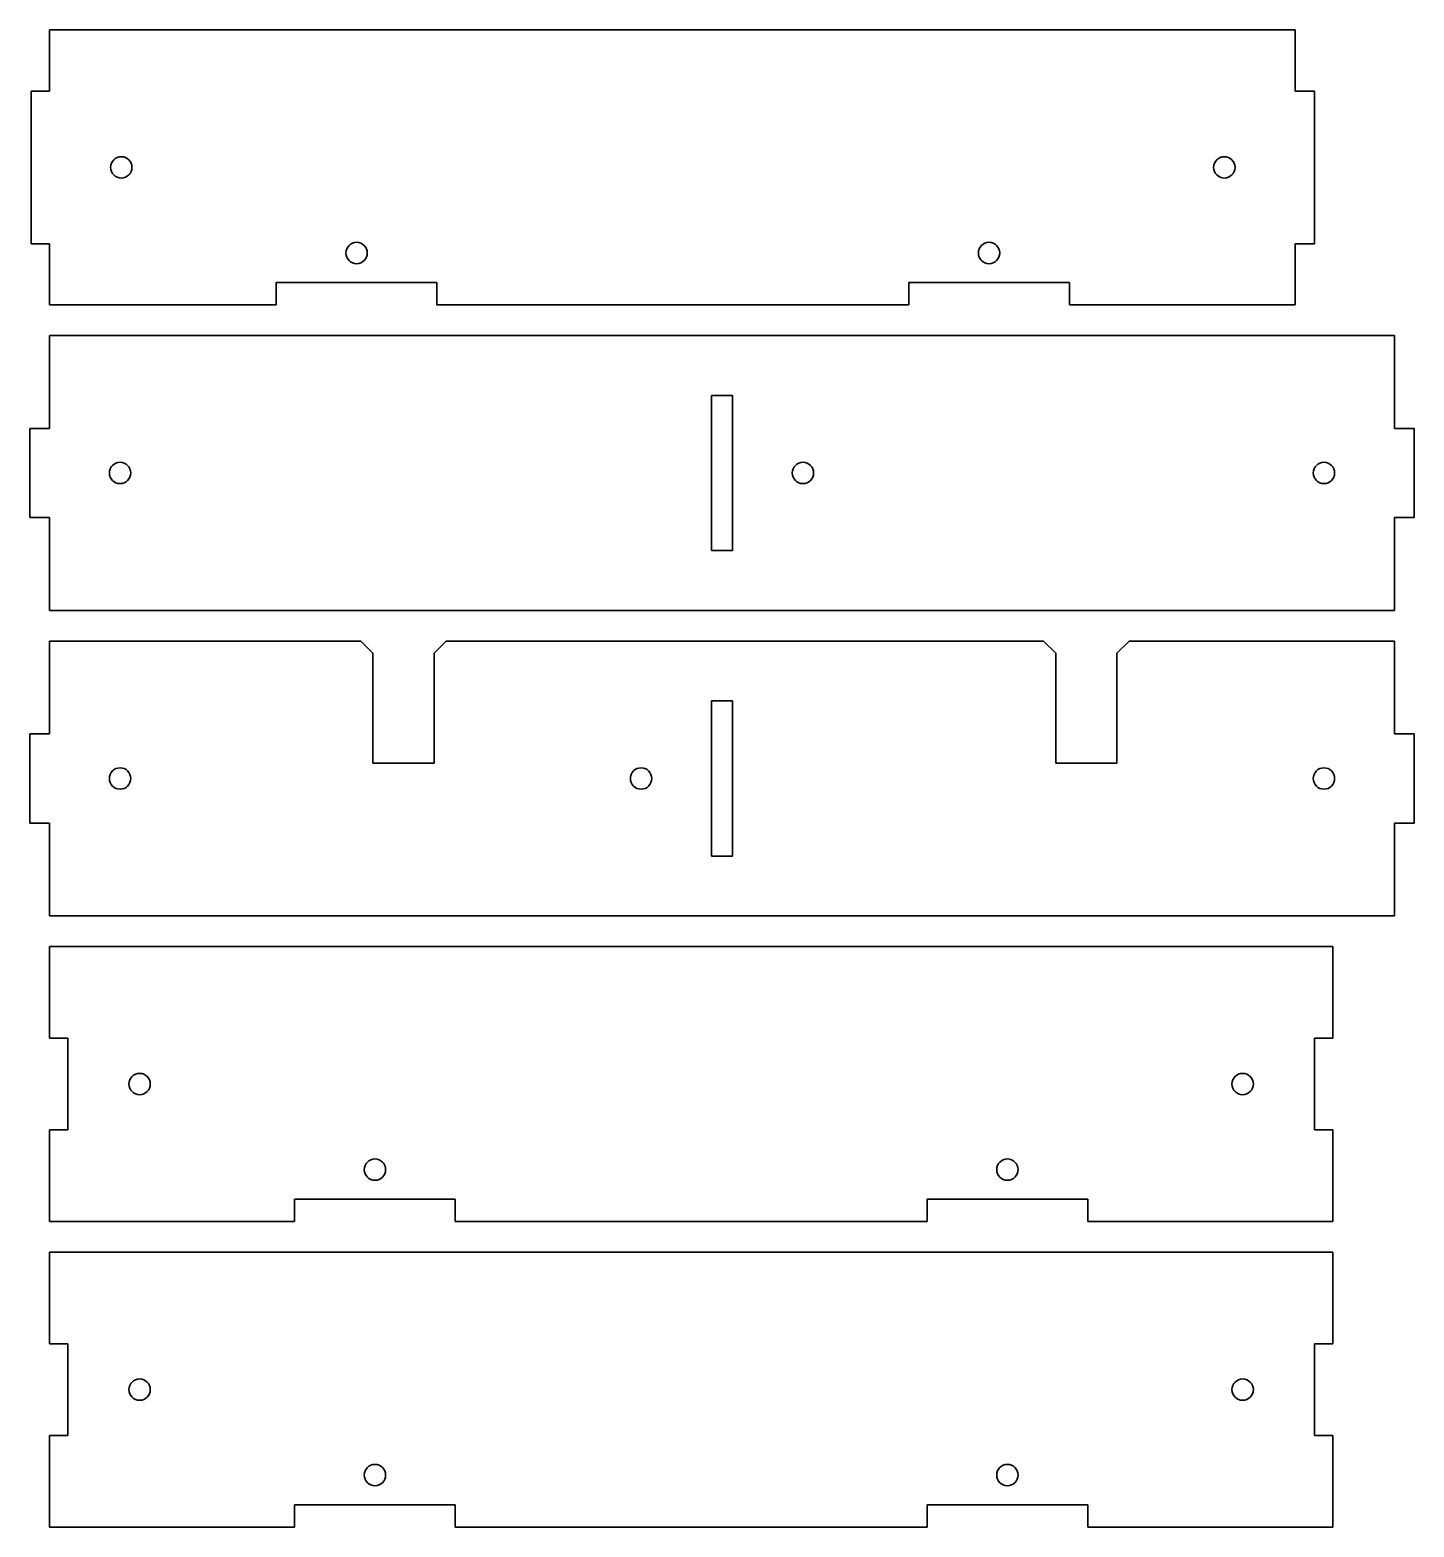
# Model space of a CAD drawing. Header units: millimetres. Extents: x -3 to 223, y -245 to 0.
import ezdxf

# ---------------------------------------------------------------- set-up
doc = ezdxf.new("R2010")
doc.units = ezdxf.units.MM
doc.header["$MEASUREMENT"] = 0
doc.layers.add('Výchozí', color=18, linetype='Continuous', true_color=0x000000)

msp = doc.modelspace()

# ---------------------------------------------------------------- linework, layer by layer
at = {"layer": 'Výchozí', "color": 7, "lineweight": 35, "true_color": 0xffffff}
for p, q in [((0, 0), (0, -10)), ((203.850006, 0), (0, 0)), ((203.850006, -10), (203.850006, 0)), ((-3, -10), (-3, -35)), ((-3, -10), (0, -10)), ((207, -10), (203.850006, -10)), ((207, -10), (207, -35)), ((-3, -35), (0, -35)), ((0, -45), (0, -35)), ((203.850006, -35), (207, -35)), ((203.850006, -35), (203.850006, -45)), ((37.100006, -41.35), (63.399994, -41.35)), ((37.100006, -45), (37.100006, -41.35)), ((63.399994, -41.35), (63.399994, -45)), ((140.600006, -41.35), (166.899994, -41.35)), ((140.600006, -41.35), (140.600006, -45)), ((166.899994, -45), (166.899994, -41.35)), ((37.100006, -45), (0, -45)), ((140.600006, -45), (63.399994, -45)), ((203.850006, -45), (166.899994, -45)), ((0, -65.199997), (0, -50)), ((0, -50), (220.100006, -50)), ((220.100006, -50), (220.100006, -65.199997)), ((108.350006, -59.800003), (108.350006, -85.199997)), ((111.75, -59.800003), (108.350006, -59.800003)), ((111.75, -85.199997), (111.75, -59.800003)), ((-3.199997, -65.199997), (-3.199997, -79.800003)), ((-3.199997, -65.199997), (0, -65.199997)), ((220.100006, -65.199997), (223.300003, -65.199997)), ((223.300003, -65.199997), (223.300003, -79.800003)), ((0, -79.800003), (-3.199997, -79.800003)), ((0, -95), (0, -79.800003)), ((223.300003, -79.800003), (220.100006, -79.800003)), ((220.100006, -95), (220.100006, -79.800003)), ((108.350006, -85.199997), (111.75, -85.199997)), ((220.100006, -95), (0, -95)), ((50.924988, -100), (0, -100)), ((0, -115.199996), (0, -100)), ((50.924988, -100), (52.924988, -102)), ((64.924988, -100), (62.924988, -102)), ((162.674988, -100), (64.924988, -100)), ((162.674988, -100), (164.674988, -102)), ((176.674988, -100), (174.674988, -102)), ((220.099976, -100), (176.674988, -100)), ((220.099976, -115.199996), (220.099976, -100)), ((52.924988, -102), (52.924988, -119.999996)), ((62.924988, -102), (62.924988, -119.999996)), ((164.674988, -102), (164.674988, -119.999996)), ((174.674988, -102), (174.674988, -119.999996)), ((108.349976, -109.799995), (108.349976, -135.199996)), ((108.349976, -109.799995), (111.75, -109.799995)), ((111.75, -135.199996), (111.75, -109.799995)), ((-3.200012, -115.199996), (-3.200012, -129.799995)), ((-3.200012, -115.199996), (0, -115.199996)), ((223.299988, -115.199996), (220.099976, -115.199996)), ((223.299988, -129.799995), (223.299988, -115.199996)), ((52.924988, -119.999996), (62.924988, -119.999996)), ((164.674988, -119.999996), (174.674988, -119.999996)), ((0, -129.799995), (-3.200012, -129.799995)), ((0, -129.799995), (0, -144.999996)), ((223.299988, -129.799995), (220.099976, -129.799995)), ((220.099976, -144.999996), (220.099976, -129.799995)), ((111.75, -135.199996), (108.349976, -135.199996)), ((0, -144.999996), (220.099976, -144.999996)), ((0, -149.999996), (210, -149.999996)), ((0, -149.999996), (0, -164.999996)), ((210, -149.999996), (210, -164.999996)), ((0, -164.999996), (3, -164.999996)), ((3, -179.999996), (3, -164.999996)), ((207, -179.999996), (207, -164.999996)), ((207, -164.999996), (210, -164.999996)), ((3, -179.999996), (0, -179.999996)), ((0, -179.999996), (0, -194.999996)), ((210, -179.999996), (207, -179.999996)), ((210, -179.999996), (210, -194.999996)), ((40.099976, -194.999996), (40.099976, -191.349997)), ((66.400025, -191.349997), (40.099976, -191.349997)), ((66.400025, -194.999996), (66.400025, -191.349997)), ((143.600037, -191.349997), (143.600037, -194.999996)), ((169.899964, -191.349997), (143.600037, -191.349997)), ((169.899964, -194.999996), (169.899964, -191.349997)), ((0, -194.999996), (40.099976, -194.999996)), ((66.400025, -194.999996), (143.600037, -194.999996)), ((169.899964, -194.999996), (210, -194.999996)), ((0, -199.999996), (210, -199.999996)), ((0, -199.999996), (0, -214.999996)), ((210, -199.999996), (210, -214.999996)), ((0, -214.999996), (3, -214.999996)), ((3, -229.999996), (3, -214.999996)), ((207, -229.999996), (207, -214.999996)), ((207, -214.999996), (210, -214.999996)), ((3, -229.999996), (0, -229.999996)), ((0, -229.999996), (0, -244.999996)), ((210, -229.999996), (207, -229.999996)), ((210, -229.999996), (210, -244.999996)), ((40.099976, -244.999996), (40.099976, -241.349997)), ((66.400025, -241.349997), (40.099976, -241.349997)), ((66.400025, -244.999996), (66.400025, -241.349997)), ((143.600037, -241.349997), (143.600037, -244.999996)), ((169.899964, -241.349997), (143.600037, -241.349997)), ((169.899964, -244.999996), (169.899964, -241.349997)), ((0, -244.999996), (40.099976, -244.999996)), ((66.400025, -244.999996), (143.600037, -244.999996)), ((169.899964, -244.999996), (210, -244.999996))]:
    msp.add_line(p, q, dxfattribs=at)
for centre in [(11.75, -22.5), (192.25, -22.5), (50.25, -36.5), (153.75, -36.5), (11.550003, -72.5), (123.300003, -72.5), (208.550003, -72.5), (11.549988, -122.499996), (96.799988, -122.499996), (208.549988, -122.499996), (14.75, -172.499996), (195.25, -172.499996), (53.25, -186.499996), (156.75, -186.499996), (14.75, -222.499996), (195.25, -222.499996), (53.25, -236.499996), (156.75, -236.499996)]:
    msp.add_circle(centre, 1.75, dxfattribs=at)

doc.saveas('drawing.dxf')
